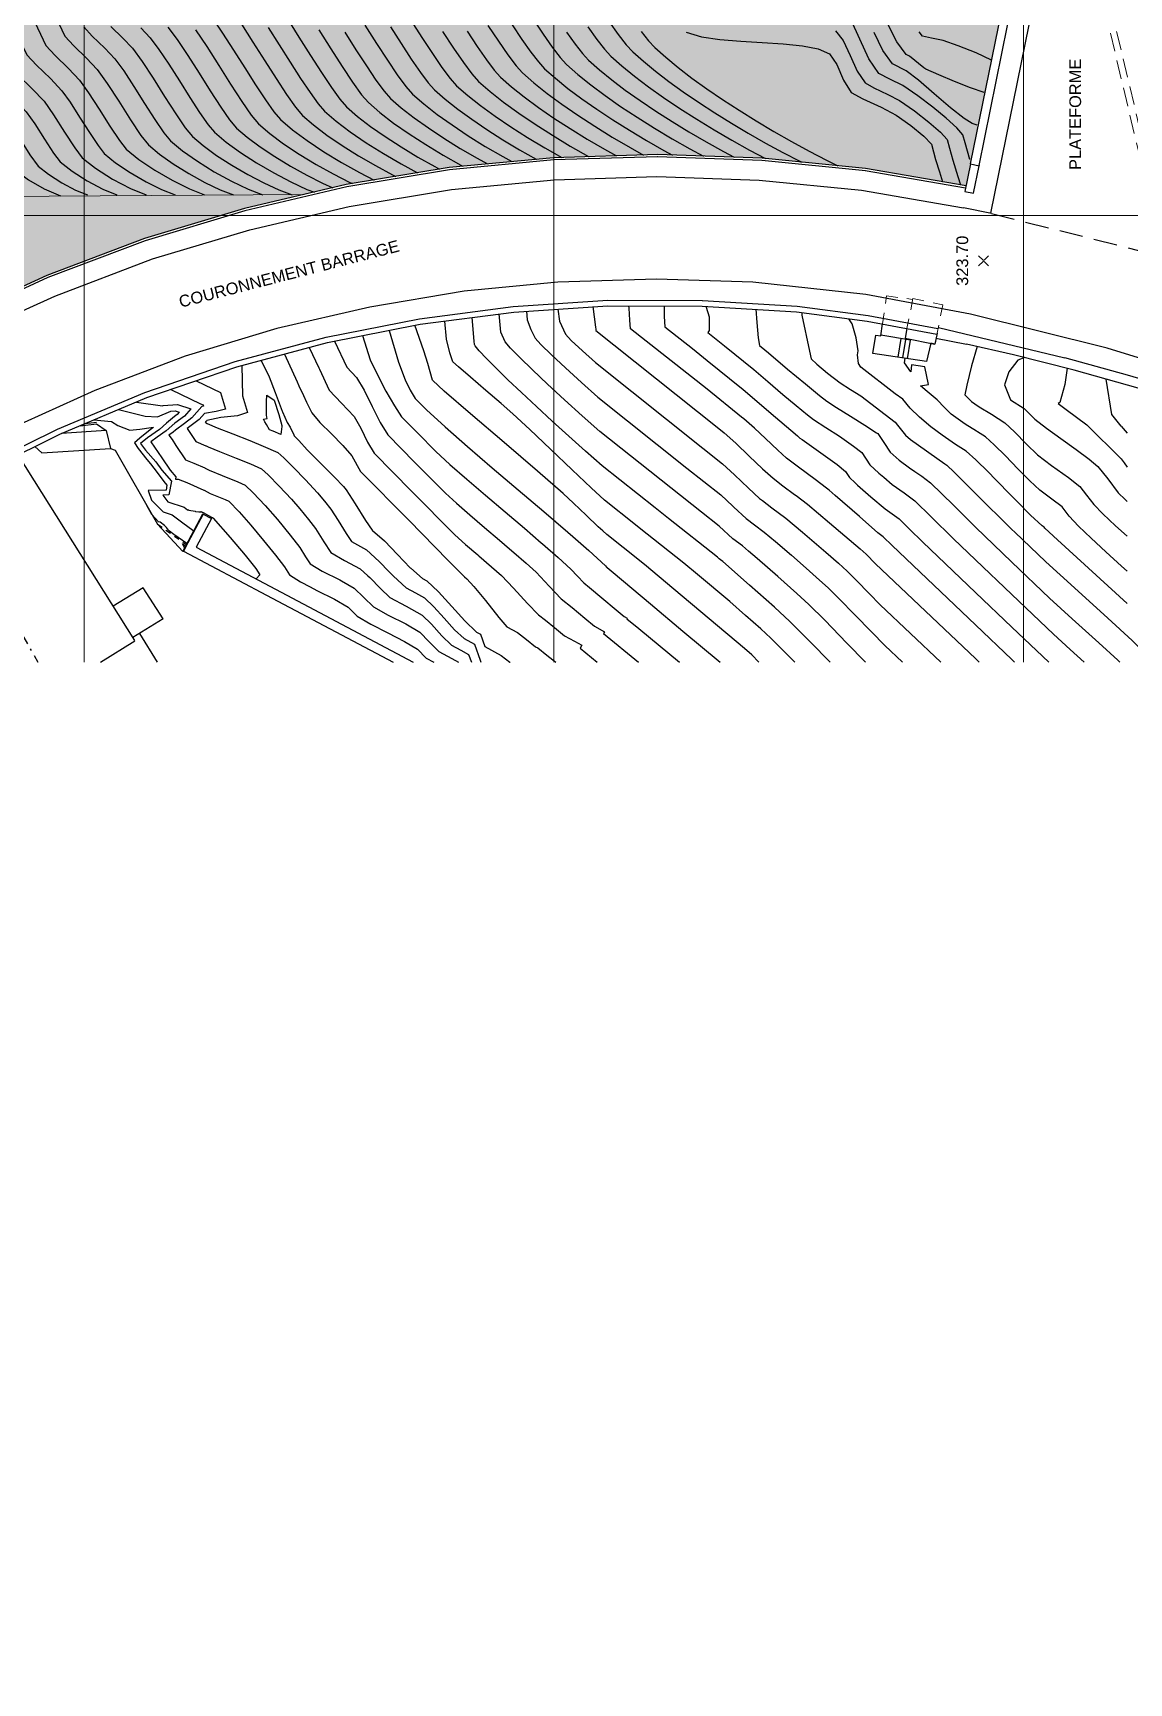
# Model space of a CAD drawing. Extents: x -3306 to 128006, y 43119 to 174431.
# Drawn here: x 62397.3 to 62455.6, y 108571.9 to 108659.7 of the extents above; entities that cross this region are included whole.
import ezdxf
from ezdxf.enums import TextEntityAlignment as Align

# ---------------------------------------------------------------- set-up
doc = ezdxf.new("R2010")
doc.units = 0
doc.header["$MEASUREMENT"] = 0
for name, pattern in [('DOT', [0.55, 0.3, -0.25]), ('TRATTEGGIATA', [0.75, 0.5, -0.25]), ('TRATTEGGIATA2', [0.375, 0.25, -0.125]), ('TRATTOPUNTO2', [0.5, 0.25, -0.125, 0, -0.125])]:
    doc.linetypes.add(name, pattern=pattern)
for name, color, linetype in [('assi', 6, 'TRATTOPUNTO2'), ('Bâti', 7, 'Continuous'), ('colore lago', 131, 'Continuous'), ('coordinate', 2, 'Continuous'), ('Couronnement', 7, 'Continuous'), ('curve livello 1m', 2, 'Continuous'), ('curve livello 5m', 7, 'Continuous'), ('LIN018CO', 6, 'Continuous'), ('LIN025CO', 7, 'Continuous'), ('LIN035CO', 1, 'Continuous'), ('Per+Mod Surf', 7, 'Continuous'), ('Strade', 7, 'Continuous'), ('TalusHautBas', 7, 'Continuous'), ('TEXT035', 1, 'Continuous')]:
    doc.layers.add(name, color=color, linetype=linetype)
doc.layers.add('Colori bordi', color=5, linetype='Continuous', plot=False)
doc.styles.add('ARIAL', font='arial.ttf')

# ---------------------------------------------------------------- blocks, each defined once
blk = doc.blocks.new('quote')
at = {"layer": 'LIN018CO'}
for p, q in [((0.001, 0.001), (-0.001, -0.001)), ((0.001, -0.001), (-0.001, 0.001))]:
    blk.add_line(p, q, dxfattribs=at)
at = {"layer": 'LIN035CO'}
for p, q in [((-0.013, 0.013), (-0.106, 0.106)), ((0.106, 0.106), (0.013, 0.013)), ((-0.013, -0.013), (-0.106, -0.106)), ((0.106, -0.106), (0.013, -0.013))]:
    blk.add_line(p, q, dxfattribs=at)
at = {"layer": 'TEXT035', "style": 'ARIAL'}
blk.add_attdef('VALORE', text='', height=0.25, dxfattribs=at).set_placement((0, 0.33), align=Align.CENTER)

msp = doc.modelspace()

# ---------------------------------------------------------------- hatches: boundary and pattern name
at = {"layer": 'colore lago', "lineweight": 0}
msp.add_hatch(color=256, dxfattribs=at).paths.add_polyline_path([(62346.766, 108753.305), (62348.103, 108752.427), (62352.959, 108748.821), (62356.983, 108746.672), (62359.292, 108744.895), (62360.553, 108743.926), (62363.411, 108741.712), (62365.637, 108740.673), (62363.36, 108739.839), (62368.197, 108734.582), (62381.151, 108739.327), (62381.923, 108738.487), (62377.207, 108728.317), (62382.044, 108723.06), (62383.531, 108726.268), (62384.61, 108725.772), (62384.891, 108725.5), (62385.513, 108725.007), (62386.29, 108724.44), (62387.153, 108723.834), (62388.028, 108723.224), (62388.845, 108722.646), (62389.533, 108722.136), (62390.061, 108721.586), (62390.416, 108721.182), (62391.046, 108720.467), (62391.593, 108719.84), (62392.228, 108719.121), (62392.561, 108718.731), (62392.862, 108718.087), (62393.16, 108717.245), (62394.064, 108714.455), (62394.378, 108713.747), (62394.823, 108713.14), (62395.432, 108712.426), (62396.026, 108711.854), (62396.545, 108710.804), (62395.703, 108710.571), (62400.102, 108704.942), (62413.395, 108708.628), (62414.097, 108707.729), (62408.577, 108697.972), (62412.975, 108692.343), (62413.775, 108693.757), (62413.775, 108692.195), (62414.821, 108690.222), (62415.316, 108689.288), (62415.726, 108688.514), (62415.989, 108688.018), (62416.308, 108687.414), (62417.091, 108686.877), (62417.986, 108686.309), (62418.762, 108685.857), (62419.277, 108685.61), (62419.98, 108685.523), (62420.747, 108685.436), (62421.269, 108685.254), (62422.042, 108684.935), (62422.834, 108684.575), (62423.302, 108684.318), (62424.281, 108683.305), (62425.656, 108681.875), (62426.449, 108681.066), (62427.156, 108680.351), (62427.673, 108679.833), (62427.895, 108679.62), (62428.432, 108679.384), (62429.04, 108678.92), (62429.869, 108678.212), (62430.484, 108677.629), (62430.843, 108677.243), (62431.218, 108676.364), (62431.557, 108675.296), (62431.913, 108674.527), (62432.355, 108674.247), (62432.858, 108673.942), (62433.455, 108673.231), (62434.097, 108672.326), (62434.701, 108671.601), (62435.197, 108671.28), (62435.685, 108671.01), (62436.144, 108670.755), (62436.707, 108670.388), (62437.492, 108669.855), (62438.358, 108669.253), (62439.162, 108668.678), (62440.078, 108667.996), (62441.13, 108667.19), (62442.002, 108666.501), (62442.908, 108665.758), (62443.789, 108665.021), (62444.562, 108664.359), (62445.144, 108663.844), (62445.453, 108663.547), (62446.014, 108662.665), (62446.501, 108661.941), (62447.153, 108661.7), (62448.876, 108661.081), (62447.183, 108652.749), (62446.943, 108651.566), (62441.595, 108652.495), (62436.09, 108653.04), (62430.527, 108653.236), (62424.984, 108653.069), (62419.433, 108652.547), (62413.953, 108651.637), (62408.529, 108650.359), (62403.21, 108648.764), (62398.021, 108646.797), (62392.955, 108644.487), (62388.067, 108641.873), (62383.347, 108638.914), (62379.143, 108635.919), (62374.987, 108632.528), (62370.912, 108628.752), (62368.501, 108626.219), (62346.766, 108626.219)])

# ---------------------------------------------------------------- linework, layer by layer
at = {"layer": 'assi', "ltscale": 2.5}
msp.add_line((62389.959, 108639.455), (62397.538, 108626.219), dxfattribs=at)
at = {"layer": 'Bâti', "linetype": 'Continuous'}
for p, q in [((62447.183, 108652.749), (62450.145, 108667.326)), ((62447.634, 108652.654), (62450.597, 108667.234)), ((62447.181, 108652.739), (62446.884, 108651.277)), ((62447.183, 108652.749), (62447.181, 108652.739)), ((62447.181, 108652.739), (62447.632, 108652.644)), ((62447.336, 108651.185), (62447.632, 108652.644)), ((62447.634, 108652.654), (62447.632, 108652.644)), ((62446.884, 108651.277), (62447.336, 108651.185)), ((62441.983, 108642.656), (62442.135, 108643.628)), ((62442.135, 108643.628), (62442.406, 108643.586)), ((62442.406, 108643.586), (62442.496, 108644.221)), ((62443.992, 108643.355), (62442.411, 108643.621)), ((62443.795, 108643.978), (62443.694, 108643.471)), ((62445.397, 108643.73), (62445.279, 108643.149)), ((62445.471, 108644.037), (62452.208, 108642.421)), ((62443.327, 108642.45), (62443.48, 108643.441)), ((62443.569, 108642.416), (62443.736, 108643.399)), ((62443.694, 108643.471), (62445.279, 108643.149)), ((62443.825, 108642.372), (62443.992, 108643.355)), ((62445.065, 108643.193), (62444.844, 108642.217)), ((62445.34, 108643.473), (62446.968, 108643.143)), ((62449.463, 108642.58), (62446.968, 108643.143)), ((62444.844, 108642.217), (62441.983, 108642.656)), ((62452.702, 108641.77), (62449.463, 108642.58)), ((62455.527, 108641.498), (62452.208, 108642.421)), ((62456.109, 108640.799), (62452.702, 108641.77)), ((62458.277, 108640.674), (62455.527, 108641.498)), ((62401.169, 108638.552), (62398.801, 108638.393)), ((62399.785, 108638.806), (62400.66, 108638.91)), ((62400.053, 108638.919), (62400.656, 108638.99)), ((62397.372, 108637.694), (62397.756, 108637.36)), ((62397.756, 108637.36), (62401.404, 108637.589)), ((62396.465, 108637.251), (62402.678, 108627.371)), ((62405.249, 108632.118), (62406.309, 108634.107)), ((62406.333, 108634.094), (62405.521, 108632.576)), ((62406.333, 108634.094), (62406.774, 108633.859)), ((62406.774, 108633.859), (62405.962, 108632.34)), ((62405.521, 108632.576), (62405.288, 108632.136)), ((62405.288, 108632.136), (62405.249, 108632.118)), ((62405.288, 108632.136), (62409.713, 108629.789)), ((62403.135, 108630.184), (62401.545, 108629.196)), ((62404.211, 108628.53), (62403.135, 108630.184)), ((62409.713, 108629.789), (62416.445, 108626.219)), ((62404.211, 108628.53), (62402.595, 108627.526)), ((62400.868, 108626.219), (62402.699, 108627.361)), ((62403.904, 108626.219), (62402.955, 108627.75))]:
    msp.add_line(p, q, dxfattribs=at)
at = {"layer": 'Colori bordi', "linetype": 'Continuous', "lineweight": 0, "flags": 128}
msp.add_lwpolyline([(62448.876, 108661.081), (62447.183, 108652.749), (62446.943, 108651.566), (62441.595, 108652.495), (62436.09, 108653.04), (62430.527, 108653.236), (62424.984, 108653.069), (62419.433, 108652.547), (62413.953, 108651.637), (62408.529, 108650.359), (62403.21, 108648.764), (62398.021, 108646.797), (62392.955, 108644.487), (62388.067, 108641.873), (62383.347, 108638.914), (62379.143, 108635.919), (62374.987, 108632.528), (62370.912, 108628.752), (62368.501, 108626.219), (62346.766, 108626.219), (62346.766, 108753.305)], dxfattribs=at)
at = {"layer": 'coordinate', "linetype": 'Continuous', "lineweight": 0}
for p, q in [((62425, 108762.986), (62425, 108626.219)), ((62450, 108762.986), (62450, 108626.219)), ((62400, 108729.257), (62400, 108626.219)), ((62346.766, 108650), (62490.266, 108650))]:
    msp.add_line(p, q, dxfattribs=at)
at = {"layer": 'Couronnement', "linetype": 'Continuous'}
for p, q in [((62419.433, 108652.547), (62413.953, 108651.637)), ((62419.444, 108652.428), (62413.973, 108651.519)), ((62424.984, 108653.069), (62419.433, 108652.547)), ((62424.995, 108652.95), (62419.444, 108652.428)), ((62430.527, 108653.236), (62424.984, 108653.069)), ((62430.531, 108653.116), (62424.988, 108652.949)), ((62436.074, 108652.921), (62430.523, 108653.117)), ((62436.09, 108653.04), (62430.527, 108653.236)), ((62441.583, 108652.376), (62436.074, 108652.921)), ((62441.595, 108652.495), (62436.09, 108653.04)), ((62446.943, 108651.566), (62441.595, 108652.495)), ((62413.953, 108651.637), (62408.529, 108650.359)), ((62419.561, 108651.385), (62425.024, 108651.9)), ((62425.024, 108651.9), (62430.475, 108652.07)), ((62430.475, 108652.07), (62435.927, 108651.881)), ((62435.927, 108651.881), (62441.384, 108651.345)), ((62446.919, 108651.449), (62441.575, 108652.377)), ((62413.981, 108651.52), (62408.555, 108650.242)), ((62414.098, 108650.472), (62419.561, 108651.385)), ((62441.384, 108651.345), (62446.8, 108650.405)), ((62408.529, 108650.359), (62403.21, 108648.764)), ((62408.555, 108650.242), (62403.244, 108648.649)), ((62408.817, 108649.228), (62414.098, 108650.472)), ((62448.291, 108650.104), (62446.8, 108650.405)), ((62403.639, 108647.68), (62408.817, 108649.228)), ((62403.21, 108648.764), (62398.021, 108646.797)), ((62403.253, 108648.652), (62398.064, 108646.685)), ((62398.435, 108645.708), (62403.639, 108647.68)), ((62398.021, 108646.797), (62392.955, 108644.487)), ((62398.064, 108646.685), (62393.005, 108644.378)), ((62425.217, 108646.445), (62420.232, 108645.96)), ((62430.464, 108646.612), (62425.217, 108646.445)), ((62435.588, 108646.437), (62430.464, 108646.612)), ((62441.599, 108645.783), (62435.588, 108646.437)), ((62393.495, 108643.455), (62398.435, 108645.708)), ((62420.232, 108645.96), (62415.21, 108645.122)), ((62422.838, 108645.153), (62427.868, 108645.493)), ((62427.868, 108645.493), (62432.889, 108645.475)), ((62432.906, 108645.474), (62437.954, 108645.169)), ((62447.171, 108644.735), (62441.599, 108645.783)), ((62415.21, 108645.122), (62410.252, 108643.974)), ((62412.886, 108643.525), (62417.844, 108644.499)), ((62417.844, 108644.499), (62422.838, 108645.153)), ((62417.892, 108644.203), (62422.868, 108644.854)), ((62422.868, 108644.854), (62427.878, 108645.193)), ((62427.878, 108645.193), (62432.888, 108645.175)), ((62432.888, 108645.175), (62437.918, 108644.871)), ((62437.918, 108644.871), (62441.684, 108644.373)), ((62437.954, 108645.169), (62441.723, 108644.67)), ((62441.739, 108644.667), (62445.446, 108643.973)), ((62410.252, 108643.974), (62405.384, 108642.503)), ((62412.954, 108643.233), (62417.892, 108644.203)), ((62441.684, 108644.373), (62445.387, 108643.68)), ((62408.032, 108642.218), (62412.886, 108643.525)), ((62408.12, 108641.931), (62412.954, 108643.233)), ((62405.384, 108642.503), (62400.566, 108640.675)), ((62403.236, 108640.58), (62408.032, 108642.218)), ((62403.343, 108640.299), (62408.12, 108641.931)), ((62400.566, 108640.675), (62395.868, 108638.544)), ((62398.58, 108638.626), (62403.236, 108640.58)), ((62398.705, 108638.353), (62403.343, 108640.299)), ((62394.085, 108636.402), (62398.58, 108638.626)), ((62394.227, 108636.138), (62398.705, 108638.353))]:
    msp.add_line(p, q, dxfattribs=at)
at = {"layer": 'curve livello 1m'}
for p, q in [((62433.165, 108642.279), (62434.994, 108640.805)), ((62443.175, 108640.497), (62441.346, 108641.923)), ((62454.696, 108639.395), (62454.406, 108641.285)), ((62434.994, 108639.267), (62433.165, 108640.756)), ((62441.346, 108640.393), (62443.175, 108638.986)), ((62455.193, 108638.786), (62454.696, 108639.395)), ((62455.193, 108637.041), (62453.364, 108638.844))]:
    msp.add_line(p, q, dxfattribs=at)
at = {"layer": 'curve livello 1m', "flags": 128}
for points in [[(62390.45, 108660.699), (62391.535, 108659.615), (62391.833, 108659.364), (62392.586, 108658.807), (62393.169, 108658.369), (62393.55, 108657.85), (62393.928, 108657.066), (62394.489, 108656.453), (62395.307, 108655.654), (62395.98, 108654.943), (62396.521, 108654.158), (62397.117, 108653.22), (62397.556, 108652.618), (62398.103, 108652.187), (62398.805, 108651.74), (62399.539, 108651.348), (62400.183, 108651.085)], [(62395.837, 108660.47), (62396.398, 108659.705), (62396.689, 108659.097), (62396.956, 108658.55), (62397.462, 108657.997), (62398.2, 108657.276), (62398.807, 108656.635), (62399.247, 108656.023), (62399.76, 108655.232), (62400.278, 108654.413), (62400.738, 108653.716), (62401.072, 108653.295), (62401.676, 108652.804), (62402.446, 108652.286), (62403.292, 108651.792), (62404.122, 108651.376), (62404.846, 108651.091)], [(62397.348, 108660.324), (62397.669, 108659.65), (62397.965, 108659.044), (62398.453, 108658.511), (62399.164, 108657.817), (62399.749, 108657.199), (62400.234, 108656.525), (62400.799, 108655.654), (62401.37, 108654.751), (62401.876, 108653.985), (62402.244, 108653.52), (62402.909, 108652.98), (62403.758, 108652.409), (62404.689, 108651.865), (62405.603, 108651.407), (62406.401, 108651.093)], [(62410.818, 108660.452), (62411.435, 108659.48), (62412.047, 108658.513), (62412.629, 108657.603), (62413.158, 108656.807), (62413.611, 108656.18), (62413.963, 108655.775), (62414.546, 108655.271), (62415.24, 108654.737), (62416.023, 108654.189), (62416.869, 108653.641), (62417.755, 108653.105), (62418.657, 108652.597), (62418.916, 108652.461)], [(62417.379, 108660.403), (62417.977, 108659.465), (62418.536, 108658.609), (62419.041, 108657.871), (62419.475, 108657.29), (62419.822, 108656.902), (62420.414, 108656.384), (62421.105, 108655.839), (62421.879, 108655.278), (62422.718, 108654.709), (62423.605, 108654.144), (62424.523, 108653.593), (62425.423, 108653.082)], [(62423.897, 108660.444), (62424.435, 108659.639), (62424.919, 108658.951), (62425.338, 108658.405), (62425.681, 108658.03), (62426.279, 108657.502), (62426.966, 108656.949), (62427.73, 108656.38), (62428.557, 108655.801), (62429.435, 108655.219), (62430.35, 108654.643), (62431.291, 108654.08), (62432.244, 108653.538), (62432.96, 108653.15)], [(62389.783, 108659.837), (62390.904, 108658.718), (62391.154, 108658.507), (62391.789, 108658.037), (62392.28, 108657.668), (62392.6, 108657.232), (62392.919, 108656.571), (62393.313, 108656.125), (62393.913, 108655.532), (62394.546, 108654.91), (62395.037, 108654.379), (62395.5, 108653.708), (62396.009, 108652.907), (62396.385, 108652.393), (62397.042, 108651.896), (62397.873, 108651.41), (62398.744, 108651.033)], [(62394.948, 108659.769), (62395.449, 108659.087), (62395.708, 108658.544), (62395.947, 108658.055), (62396.471, 108657.482), (62397.235, 108656.735), (62397.864, 108656.071), (62398.372, 108655.353), (62398.957, 108654.437), (62399.505, 108653.587), (62399.9, 108653.069), (62400.605, 108652.512), (62401.512, 108651.935), (62402.46, 108651.429), (62403.292, 108651.089)], [(62398.65, 108660.203), (62398.975, 108659.539), (62399.444, 108659.026), (62400.128, 108658.358), (62400.691, 108657.763), (62401.221, 108657.027), (62401.838, 108656.076), (62402.461, 108655.09), (62403.014, 108654.253), (62403.416, 108653.746), (62404.005, 108653.258), (62404.745, 108652.74), (62405.573, 108652.227), (62406.426, 108651.758), (62407.241, 108651.368), (62407.955, 108651.095)], [(62401.426, 108660.056), (62402.056, 108659.439), (62402.576, 108658.891), (62403.082, 108658.198), (62403.67, 108657.305), (62404.284, 108656.335), (62404.873, 108655.412), (62405.383, 108654.658), (62405.76, 108654.197), (62406.337, 108653.711), (62407.051, 108653.195), (62407.857, 108652.675), (62408.708, 108652.179), (62409.557, 108651.732), (62410.357, 108651.364), (62411.064, 108651.099)], [(62403.021, 108659.98), (62403.518, 108659.455), (62403.977, 108658.834), (62404.506, 108658.042), (62405.068, 108657.162), (62405.627, 108656.277), (62406.148, 108655.47), (62406.595, 108654.824), (62406.931, 108654.422), (62407.55, 108653.902), (62408.316, 108653.349), (62409.18, 108652.791), (62410.092, 108652.259), (62411.002, 108651.78), (62411.861, 108651.385), (62412.256, 108651.237)], [(62404.46, 108660.019), (62404.95, 108659.356), (62405.514, 108658.511), (62406.114, 108657.572), (62406.711, 108656.627), (62407.267, 108655.765), (62407.744, 108655.076), (62408.103, 108654.648), (62408.672, 108654.164), (62409.365, 108653.651), (62410.149, 108653.128), (62410.987, 108652.617), (62411.844, 108652.139), (62412.684, 108651.713), (62413.234, 108651.467)], [(62405.923, 108659.879), (62406.523, 108658.98), (62407.161, 108657.981), (62407.795, 108656.977), (62408.387, 108656.061), (62408.894, 108655.329), (62409.275, 108654.873), (62409.879, 108654.359), (62410.617, 108653.814), (62411.45, 108653.258), (62412.341, 108652.715), (62413.252, 108652.206), (62414.145, 108651.753), (62414.283, 108651.692)], [(62408.367, 108660.184), (62408.984, 108659.226), (62409.612, 108658.233), (62410.22, 108657.276), (62410.777, 108656.425), (62411.254, 108655.751), (62411.619, 108655.324), (62412.211, 108654.815), (62412.925, 108654.276), (62413.731, 108653.724), (62414.6, 108653.177), (62415.5, 108652.651), (62416.404, 108652.164), (62416.586, 108652.074)], [(62409.797, 108660.002), (62410.384, 108659.077), (62410.966, 108658.156), (62411.521, 108657.29), (62412.025, 108656.532), (62412.456, 108655.935), (62412.791, 108655.55), (62413.415, 108655.014), (62414.167, 108654.446), (62415.015, 108653.865), (62415.929, 108653.288), (62416.878, 108652.735), (62417.746, 108652.267)], [(62412.486, 108659.883), (62413.127, 108658.869), (62413.737, 108657.916), (62414.291, 108657.082), (62414.766, 108656.424), (62415.135, 108656), (62415.746, 108655.472), (62416.474, 108654.913), (62417.293, 108654.339), (62418.18, 108653.764), (62419.109, 108653.203), (62420.054, 108652.67), (62420.158, 108652.615)], [(62414.939, 108660.132), (62415.559, 108659.155), (62416.142, 108658.253), (62416.669, 108657.471), (62417.122, 108656.855), (62417.478, 108656.451), (62418.079, 108655.928), (62418.787, 108655.377), (62419.582, 108654.81), (62420.444, 108654.238), (62421.351, 108653.673), (62422.284, 108653.128), (62422.773, 108652.861)], [(62416.301, 108660.042), (62416.876, 108659.14), (62417.414, 108658.317), (62417.9, 108657.608), (62418.317, 108657.05), (62418.65, 108656.677), (62419.219, 108656.179), (62419.884, 108655.655), (62420.628, 108655.115), (62421.434, 108654.569), (62422.287, 108654.025), (62423.169, 108653.495), (62424.065, 108652.987), (62424.072, 108652.983)], [(62419.078, 108659.789), (62419.659, 108658.9), (62420.183, 108658.134), (62420.634, 108657.531), (62420.994, 108657.128), (62421.609, 108656.59), (62422.327, 108656.024), (62423.131, 108655.44), (62424.002, 108654.85), (62424.923, 108654.263), (62425.877, 108653.69), (62426.844, 108653.141), (62426.873, 108653.126)], [(62421.492, 108660.108), (62422.05, 108659.263), (62422.553, 108658.539), (62422.987, 108657.967), (62423.338, 108657.579), (62423.943, 108657.046), (62424.645, 108656.487), (62425.427, 108655.911), (62426.275, 108655.327), (62427.174, 108654.742), (62428.108, 108654.167), (62429.063, 108653.609), (62429.779, 108653.213)], [(62422.783, 108660.141), (62423.303, 108659.362), (62423.772, 108658.695), (62424.178, 108658.167), (62424.51, 108657.804), (62425.088, 108657.294), (62425.753, 108656.759), (62426.492, 108656.208), (62427.292, 108655.647), (62428.141, 108655.085), (62429.027, 108654.527), (62429.937, 108653.983), (62430.859, 108653.458), (62431.321, 108653.208)], [(62425.678, 108659.754), (62426.132, 108659.116), (62426.527, 108658.609), (62426.853, 108658.255), (62427.426, 108657.747), (62428.08, 108657.217), (62428.805, 108656.671), (62429.589, 108656.114), (62430.421, 108655.553), (62431.292, 108654.996), (62432.189, 108654.447), (62433.103, 108653.913), (62434.022, 108653.401), (62434.605, 108653.092)], [(62427.948, 108660.299), (62428.431, 108659.621), (62428.85, 108659.082), (62429.197, 108658.706), (62429.765, 108658.201), (62430.41, 108657.674), (62431.121, 108657.132), (62431.89, 108656.579), (62432.707, 108656.021), (62433.563, 108655.464), (62434.448, 108654.912), (62435.352, 108654.373), (62436.266, 108653.85), (62437.181, 108653.351), (62438.087, 108652.88), (62438.181, 108652.833)], [(62429.642, 108659.79), (62430.038, 108659.287), (62430.369, 108658.931), (62430.954, 108658.412), (62431.617, 108657.869), (62432.35, 108657.311), (62433.142, 108656.742), (62433.983, 108656.167), (62434.864, 108655.593), (62435.775, 108655.026), (62436.705, 108654.47), (62437.647, 108653.933), (62438.588, 108653.418), (62439.521, 108652.933), (62440.112, 108652.642)], [(62432.046, 108659.743), (62432.851, 108659.509), (62433.842, 108659.359), (62434.948, 108659.264), (62436.096, 108659.196), (62437.213, 108659.125), (62438.23, 108659.021), (62439.072, 108658.857), (62439.668, 108658.603), (62439.668, 108658.603), (62440.055, 108658.036), (62440.423, 108657.202), (62440.831, 108656.541), (62440.831, 108656.541), (62441.447, 108656.194), (62442.415, 108655.752), (62443.228, 108655.333), (62443.228, 108655.333), (62444.007, 108654.777), (62444.699, 108654.208), (62445.097, 108653.795), (62445.324, 108652.981), (62445.324, 108652.981), (62445.525, 108652.312), (62445.688, 108651.784)], [(62440.001, 108659.816), (62440.396, 108659.302), (62440.766, 108658.503), (62441.144, 108657.668), (62441.563, 108657.047), (62441.563, 108657.047), (62442.037, 108656.781), (62442.781, 108656.441), (62443.406, 108656.118), (62443.406, 108656.118), (62444.196, 108655.565), (62444.961, 108654.969), (62445.579, 108654.428), (62445.934, 108654.038), (62445.934, 108654.038), (62446.062, 108653.583), (62446.242, 108652.937), (62446.242, 108652.937), (62446.5, 108652.076), (62446.642, 108651.619)], [(62447.526, 108654.794), (62447.275, 108654.895), (62446.842, 108655.154), (62446.111, 108655.732), (62445.249, 108656.473), (62444.413, 108657.188), (62443.761, 108657.689), (62443.761, 108657.689), (62443.027, 108658.059), (62442.514, 108658.771), (62442.047, 108659.739)], [(62447.897, 108656.54), (62447.182, 108656.789), (62446.331, 108657.12), (62445.489, 108657.472), (62444.801, 108657.789), (62444.801, 108657.789), (62444.695, 108657.853), (62443.939, 108658.475), (62443.759, 108658.566), (62443.255, 108659.232), (62442.792, 108660.133)], [(62448.304, 108658.267), (62447.471, 108658.642), (62446.53, 108659.017), (62445.716, 108659.302), (62445.716, 108659.302), (62445.104, 108659.43), (62444.629, 108659.54), (62444.439, 108659.769)], [(62431.099, 108633.871), (62430.386, 108634.434), (62427.576, 108636.674), (62426.691, 108637.45), (62425.798, 108638.245), (62424.917, 108639.043), (62424.069, 108639.822), (62423.274, 108640.565), (62422.552, 108641.252), (62421.924, 108641.864), (62421.409, 108642.381), (62421.029, 108642.786), (62420.804, 108643.057), (62420.804, 108643.057), (62420.772, 108643.128), (62420.757, 108643.305), (62420.646, 108644.563)], [(62432.86, 108634.207), (62431.233, 108635.492), (62427.456, 108638.504), (62426.511, 108639.335), (62425.567, 108640.185), (62424.668, 108641.012), (62423.859, 108641.775), (62423.183, 108642.432), (62422.685, 108642.941), (62422.409, 108643.261), (62422.409, 108643.261), (62422.175, 108643.783), (62422.09, 108644.752)], [(62423.537, 108644.899), (62423.578, 108644.438), (62423.769, 108643.921), (62424.013, 108643.465), (62424.31, 108643.134), (62424.871, 108642.58), (62425.615, 108641.878), (62426.464, 108641.104), (62427.336, 108640.333), (62432.081, 108636.55), (62433.891, 108635.12), (62434.528, 108634.525)], [(62427.076, 108645.15), (62427.22, 108644.057), (62427.235, 108643.941), (62427.239, 108643.866), (62428.202, 108643.11), (62433.776, 108638.665), (62434.073, 108638.431), (62434.679, 108637.879), (62435.4, 108637.191), (62436.107, 108636.517), (62436.671, 108636.008), (62437.185, 108635.614), (62437.81, 108635.152)], [(62433.165, 108640.756), (62429.074, 108643.967), (62429.044, 108644.429), (62429.011, 108645.066), (62429.011, 108645.066), (62428.995, 108645.189)], [(62430.879, 108645.182), (62430.877, 108644.62), (62430.908, 108644.067), (62432.387, 108642.906), (62433.165, 108642.279)], [(62433.091, 108645.163), (62433.111, 108645.118), (62433.264, 108644.598), (62433.266, 108643.867), (62433.195, 108643.772), (62434.082, 108643.057), (62435.647, 108641.795), (62436.384, 108641.164), (62437.191, 108640.471), (62437.9, 108639.877), (62438.502, 108639.379), (62438.817, 108639.127), (62439.472, 108638.71), (62440.2, 108638.25), (62440.95, 108637.717), (62441.387, 108637.374), (62441.82, 108636.725), (62442.297, 108636.278), (62442.559, 108636.058)], [(62438.192, 108644.835), (62438.207, 108644.68), (62438.616, 108642.769), (62438.706, 108642.363), (62438.991, 108642.082), (62439.562, 108641.61), (62440.248, 108641.089), (62440.799, 108640.739), (62441.346, 108640.393)], [(62441.346, 108641.923), (62441.215, 108642.125), (62441.172, 108642.581), (62441.203, 108642.787), (62441.09, 108643.487), (62440.873, 108644.222), (62440.873, 108644.222), (62440.709, 108644.502)], [(62416.24, 108643.879), (62416.736, 108642.18), (62417.078, 108641.249), (62417.351, 108640.701), (62417.621, 108640.255), (62417.901, 108639.972), (62418.222, 108639.646), (62419.212, 108638.746), (62420.404, 108637.704), (62421.726, 108636.571), (62423.106, 108635.398), (62424.471, 108634.238), (62425.747, 108633.141), (62426.02, 108632.902)], [(62429.339, 108633.535), (62427.697, 108634.845), (62426.98, 108635.5), (62425.967, 108636.461), (62424.825, 108637.554), (62423.719, 108638.606), (62422.815, 108639.445), (62422.815, 108639.445), (62422.191, 108639.991), (62421.379, 108640.686), (62420.56, 108641.383), (62419.917, 108641.937), (62419.631, 108642.203), (62419.631, 108642.203), (62419.46, 108642.681), (62419.287, 108643.414), (62419.287, 108643.414), (62419.202, 108644.374)], [(62411.985, 108642.972), (62412.488, 108641.889), (62412.522, 108641.82), (62413.045, 108640.705), (62413.691, 108640.01), (62414.369, 108639.288), (62414.72, 108638.678), (62415.088, 108637.938), (62415.431, 108637.346), (62417.43, 108635.321), (62419.733, 108632.989), (62420.3, 108632.484), (62420.946, 108631.933)], [(62413.326, 108643.306), (62413.974, 108641.925), (62414.491, 108641.372), (62414.899, 108640.689), (62415.332, 108639.828), (62415.763, 108638.975), (62416.161, 108638.315), (62417.587, 108636.871), (62419.229, 108635.208), (62419.811, 108634.681), (62420.521, 108634.064), (62421.303, 108633.396), (62422.102, 108632.717), (62422.641, 108632.257)], [(62414.812, 108643.598), (62415.232, 108642.32), (62415.61, 108641.516), (62416.065, 108640.648), (62416.518, 108639.857), (62416.891, 108639.285), (62417.744, 108638.422), (62418.726, 108637.427), (62419.471, 108636.749), (62420.369, 108635.964), (62421.365, 108635.11), (62422.405, 108634.227), (62423.433, 108633.353), (62424.333, 108632.58)], [(62447.541, 108643.014), (62447.239, 108641.99), (62446.984, 108640.961), (62446.882, 108640.442), (62447.223, 108640.095), (62447.405, 108639.965), (62447.645, 108639.817)], [(62408.399, 108642.006), (62408.432, 108640.4), (62408.703, 108639.516), (62408.165, 108639.326), (62407.269, 108639.245), (62406.529, 108639.076), (62406.504, 108639.048), (62406.447, 108639.004), (62406.489, 108638.944), (62406.537, 108638.923), (62406.537, 108638.923), (62406.547, 108638.917), (62407.078, 108638.696), (62407.912, 108638.368), (62408.811, 108638.016), (62409.534, 108637.722), (62410.312, 108637.371), (62410.629, 108637.093), (62411.15, 108636.577), (62411.779, 108635.923), (62412.416, 108635.232), (62412.798, 108634.784), (62413.127, 108634.366), (62413.514, 108633.767), (62413.946, 108633.061), (62414.229, 108632.647), (62415.026, 108632.206), (62415.707, 108631.58), (62416.232, 108631.033)], [(62409.422, 108642.282), (62409.854, 108641.412), (62410.172, 108640.571), (62410.534, 108639.581), (62410.557, 108639.535), (62410.81, 108638.976), (62410.96, 108638.733), (62411.165, 108638.312), (62411.187, 108638.265), (62411.419, 108638.011), (62411.878, 108637.526), (62412.543, 108636.849), (62413.319, 108636.066), (62413.802, 108635.569), (62413.947, 108635.392), (62414.432, 108634.643), (62414.972, 108633.76), (62415.327, 108633.242), (62415.353, 108633.227), (62415.978, 108632.672), (62416.681, 108631.948), (62417.36, 108631.249)], [(62447.559, 108638.474), (62447.495, 108638.514), (62446.892, 108638.888), (62446.892, 108638.888), (62446.142, 108639.421), (62445.795, 108639.773), (62445.401, 108640.176), (62445.401, 108640.176), (62444.877, 108640.619), (62444.518, 108640.932), (62444.518, 108640.932), (62444.938, 108641), (62444.75, 108641.931), (62444.039, 108642.046), (62444.001, 108641.671), (62443.665, 108642.151), (62443.701, 108642.392), (62443.701, 108642.392)], [(62452.325, 108641.864), (62452.196, 108640.997), (62451.932, 108640.046), (62451.846, 108639.987), (62452.278, 108639.661), (62453.364, 108638.844)], [(62405.961, 108641.193), (62407.25, 108640.576), (62407.524, 108639.681), (62407.02, 108639.561), (62406.397, 108639.453), (62406.115, 108639.138), (62405.481, 108638.652), (62405.945, 108637.97), (62406.481, 108637.74), (62406.487, 108637.737), (62406.603, 108637.674), (62407.196, 108637.431), (62408.09, 108637.081), (62408.856, 108636.773), (62409.443, 108636.508), (62409.799, 108636.185), (62410.387, 108635.587), (62411.029, 108634.894), (62411.474, 108634.38), (62411.947, 108633.805), (62412.306, 108633.34), (62412.763, 108632.619), (62413.132, 108632.053), (62413.866, 108631.639), (62414.699, 108631.185), (62415.099, 108630.817)], [(62404.61, 108640.732), (62406.186, 108639.978), (62406.326, 108639.911), (62406.346, 108639.846), (62406.264, 108639.83), (62405.727, 108639.228), (62405.34, 108638.93), (62404.87, 108638.572), (62404.742, 108638.461), (62404.515, 108638.3), (62404.676, 108638.063), (62404.888, 108637.751), (62405.401, 108636.997), (62405.84, 108636.805), (62406.425, 108636.558), (62406.437, 108636.551), (62406.659, 108636.431), (62407.353, 108636.152), (62408.177, 108635.824), (62408.573, 108635.645), (62409, 108635.241), (62409.643, 108634.557), (62410.284, 108633.815), (62410.967, 108632.985), (62411.486, 108632.315), (62411.789, 108631.835), (62412.035, 108631.458), (62412.673, 108631.068), (62413.602, 108630.606), (62413.699, 108630.55)], [(62434.994, 108640.805), (62435.057, 108640.754), (62436.444, 108639.565), (62437.963, 108638.26), (62438.102, 108638.145), (62438.219, 108638.071), (62439.218, 108637.368), (62440.074, 108636.736), (62440.531, 108636.364), (62440.739, 108636.051), (62441.032, 108635.767)], [(62447.465, 108636.995), (62446.946, 108637.457), (62446.946, 108637.457), (62446.379, 108637.811), (62445.677, 108638.31), (62445.062, 108638.747), (62444.471, 108639.257), (62443.959, 108639.746), (62443.959, 108639.746), (62443.58, 108640.213), (62443.175, 108640.497)], [(62401.829, 108639.664), (62403.252, 108639.31), (62403.897, 108639.284), (62404.614, 108639.576), (62404.841, 108639.589), (62405.05, 108639.521), (62404.949, 108639.408), (62404.8, 108639.293), (62404.385, 108638.933), (62404.004, 108638.604), (62403.378, 108638.159), (62403.004, 108637.852), (62403.266, 108637.501), (62403.817, 108636.877), (62404.142, 108636.441), (62404.645, 108635.86), (62404.499, 108635.122), (62404.193, 108635.112), (62404.451, 108634.752), (62405.323, 108634.468), (62405.504, 108634.332), (62405.518, 108634.329), (62405.555, 108634.323), (62405.58, 108634.318), (62405.902, 108634.254), (62405.905, 108634.253), (62405.909, 108634.253), (62405.934, 108634.248), (62406.097, 108634.215), (62406.107, 108634.216), (62406.177, 108634.218), (62406.21, 108634.219), (62406.221, 108634.232), (62406.313, 108634.192), (62406.336, 108634.18), (62406.77, 108633.946), (62406.821, 108633.925), (62406.834, 108633.919), (62406.871, 108633.882), (62407.779, 108632.849), (62408.572, 108631.909), (62409.133, 108631.202), (62409.345, 108630.871), (62409.345, 108630.871), (62409.159, 108630.647)], [(62439.515, 108635.477), (62438.905, 108635.94), (62438.023, 108636.592), (62437.386, 108637.081), (62437.386, 108637.081), (62436.929, 108637.5), (62436.261, 108638.132), (62435.683, 108638.669), (62435.683, 108638.669), (62435.111, 108639.167), (62434.994, 108639.267)], [(62447.645, 108639.817), (62448.296, 108639.413), (62449.01, 108638.963), (62449.517, 108638.483), (62450.167, 108637.817), (62450.74, 108637.263), (62451.492, 108636.69), (62452.39, 108636.047), (62453.006, 108635.562), (62453.358, 108635.108), (62453.738, 108634.61), (62454.222, 108634.119), (62454.894, 108633.485), (62455.523, 108632.918)], [(62400.515, 108639.113), (62401.46, 108639.029), (62401.794, 108638.812), (62402.44, 108638.561), (62402.971, 108638.628), (62403.564, 108638.712), (62403.631, 108638.702), (62403.699, 108638.73), (62403.636, 108638.675), (62403.61, 108638.657), (62402.969, 108638.15), (62402.674, 108637.887), (62402.876, 108637.589), (62403.33, 108637.008), (62403.536, 108636.774), (62403.882, 108636.311), (62404.233, 108635.838), (62404.408, 108635.637), (62404.358, 108635.38), (62403.4, 108635.35), (62403.579, 108634.85), (62404.206, 108634.223), (62404.686, 108634.066), (62405.248, 108633.642), (62405.782, 108633.248), (62405.782, 108633.248), (62405.843, 108633.236)], [(62443.175, 108638.986), (62443.301, 108638.832), (62443.724, 108638.306), (62443.981, 108638.073), (62445.806, 108636.777), (62445.866, 108636.734), (62445.914, 108636.704), (62445.919, 108636.7)], [(62455.523, 108631.06), (62455.215, 108631.331), (62454.385, 108632.085), (62453.604, 108632.816), (62452.933, 108633.467), (62452.433, 108633.985), (62452.433, 108633.985), (62452.051, 108634.482), (62451.5, 108634.9), (62450.868, 108635.37), (62450.868, 108635.37), (62450.33, 108635.874), (62449.692, 108636.518), (62449.035, 108637.195), (62448.437, 108637.795), (62447.978, 108638.21), (62447.978, 108638.21), (62447.559, 108638.474)], [(62455.193, 108638.786), (62455.523, 108638.404)], [(62445.919, 108636.7), (62446.301, 108636.324), (62447.443, 108635.198)], [(62448.496, 108635.962), (62448.133, 108636.335), (62447.465, 108636.995)], [(62455.193, 108637.041), (62455.362, 108636.827), (62455.523, 108636.6)], [(62441.032, 108635.767), (62441.168, 108635.636), (62441.868, 108635.02), (62442.631, 108634.389), (62443.374, 108633.853), (62443.914, 108633.321), (62444.642, 108632.601), (62447.443, 108629.934)], [(62442.559, 108636.058), (62443.01, 108635.679), (62443.639, 108635.227), (62444.215, 108634.809), (62445.091, 108633.948), (62446.272, 108632.78), (62447.443, 108631.665)], [(62448.496, 108635.962), (62449.383, 108635.052)], [(62437.81, 108635.152), (62437.895, 108635.088), (62438.498, 108634.631), (62439.68, 108633.642), (62441.306, 108632.247), (62441.624, 108631.964), (62442.12, 108631.46), (62447.443, 108626.414)], [(62447.443, 108628.203), (62443.013, 108632.422), (62443.013, 108632.422), (62442.533, 108632.896), (62442.252, 108633.099), (62441.263, 108633.966), (62439.978, 108635.097), (62439.653, 108635.373), (62439.515, 108635.477)], [(62447.443, 108635.198), (62449.383, 108633.284)], [(62455.523, 108629.347), (62451.815, 108632.727), (62451.129, 108633.359), (62451.097, 108633.401), (62450.996, 108633.477), (62450.38, 108634.048), (62449.655, 108634.773), (62449.383, 108635.052)], [(62405.463, 108632.529), (62404.782, 108633.022), (62404.539, 108633.201), (62404.496, 108633.249), (62404.376, 108633.384), (62404.305, 108633.464), (62404.278, 108633.493), (62404.049, 108633.664), (62403.961, 108633.693), (62403.6, 108634.087), (62403.337, 108634.566)], [(62441.592, 108626.219), (62440.603, 108627.234), (62439.417, 108628.45), (62438.579, 108629.285), (62438.579, 108629.285), (62437.941, 108629.867), (62436.918, 108630.776), (62435.817, 108631.741), (62435.817, 108631.741), (62435.364, 108632.13), (62435.034, 108632.405), (62435.034, 108632.405), (62434.525, 108632.79), (62433.8, 108633.465), (62432.86, 108634.207)], [(62434.528, 108634.525), (62434.58, 108634.476), (62435.24, 108633.862), (62435.689, 108633.523), (62436.189, 108633.147), (62436.803, 108632.634), (62437.647, 108631.91), (62438.423, 108631.229), (62439.144, 108630.588), (62439.594, 108630.178), (62440.185, 108629.589), (62441.021, 108628.732), (62441.902, 108627.828), (62442.626, 108627.099), (62443.554, 108626.219)], [(62437.833, 108626.219), (62436.548, 108627.5), (62436.548, 108627.5), (62436.014, 108627.988), (62435.204, 108628.708), (62434.362, 108629.443), (62434.362, 108629.443), (62432.645, 108630.886), (62431.928, 108631.489), (62429.538, 108633.376), (62429.339, 108633.535)], [(62439.714, 108626.219), (62438.649, 108627.31), (62437.563, 108628.392), (62437.563, 108628.392), (62436.737, 108629.145), (62435.413, 108630.323), (62433.988, 108631.572), (62433.988, 108631.572), (62433.88, 108631.664), (62433.809, 108631.717), (62433.71, 108631.81), (62431.099, 108633.871)], [(62449.383, 108633.284), (62449.53, 108633.139), (62451.191, 108631.557), (62452.708, 108630.17), (62454.488, 108628.559), (62455.778, 108627.375), (62456.407, 108626.757), (62456.945, 108626.219)], [(62405.343, 108632.298), (62405.234, 108632.512), (62405.395, 108632.399)], [(62422.641, 108632.257), (62422.864, 108632.066), (62423.533, 108631.482), (62424.055, 108631.003), (62424.744, 108630.27), (62425.386, 108629.592), (62425.969, 108629.131), (62426.648, 108628.56), (62427.16, 108628.134), (62427.699, 108627.841), (62427.644, 108627.749), (62429.51, 108626.219)], [(62424.333, 108632.58), (62424.395, 108632.527), (62425.235, 108631.788), (62425.9, 108631.175), (62426.261, 108630.791), (62426.597, 108630.436), (62426.902, 108630.195), (62427.559, 108629.645), (62428.316, 108629.005), (62428.744, 108628.653), (62428.911, 108628.562), (62428.894, 108628.534), (62429.527, 108628.014), (62431.681, 108626.219)], [(62426.02, 108632.902), (62426.863, 108632.16), (62427.746, 108631.346), (62427.808, 108631.281), (62427.835, 108631.26), (62428.154, 108630.993), (62430.144, 108629.318), (62431.864, 108627.873), (62433.848, 108626.219)], [(62420.946, 108631.933), (62421.003, 108631.885), (62421.689, 108631.298), (62422.209, 108630.831), (62422.854, 108630.156), (62423.592, 108629.35), (62424.176, 108628.747), (62424.551, 108628.449), (62425.036, 108628.066), (62425.575, 108627.615), (62426.106, 108627.336), (62426.488, 108627.12), (62426.393, 108626.965), (62427.304, 108626.219)], [(62447.443, 108631.665), (62449.383, 108629.817)], [(62413.699, 108630.55), (62414.373, 108630.164), (62414.889, 108629.666), (62415.405, 108629.17), (62416.178, 108628.723), (62417.118, 108628.256), (62417.866, 108627.818), (62418.371, 108627.301), (62418.874, 108626.785), (62419.569, 108626.417), (62419.922, 108626.219)], [(62415.099, 108630.817), (62415.206, 108630.719), (62415.767, 108630.135), (62416.272, 108629.671), (62417.14, 108629.196), (62417.989, 108628.728), (62418.493, 108628.238), (62419.044, 108627.62), (62419.546, 108627.132), (62420.046, 108626.868), (62420.464, 108626.633), (62420.611, 108626.219)], [(62416.232, 108631.033), (62416.461, 108630.795), (62417.139, 108630.172), (62417.631, 108629.903), (62418.112, 108629.638), (62418.612, 108629.17), (62419.166, 108628.557), (62419.72, 108627.944), (62420.219, 108627.479), (62420.777, 108627.175), (62421.079, 108626.325), (62421.117, 108626.219)], [(62417.36, 108631.249), (62417.383, 108631.225), (62418.007, 108630.673), (62418.234, 108630.548), (62418.865, 108629.958), (62419.564, 108629.185), (62420.262, 108628.412), (62420.891, 108627.826), (62421.09, 108627.717), (62421.326, 108627.053), (62422.205, 108626.582), (62422.661, 108626.226), (62422.674, 108626.219)], [(62447.443, 108629.934), (62449.383, 108628.086)], [(62449.383, 108629.817), (62451.594, 108627.711), (62452.482, 108626.899), (62453.234, 108626.219)], [(62447.443, 108628.203), (62449.383, 108626.355)], [(62449.383, 108628.086), (62451.343, 108626.219)], [(62447.443, 108626.414), (62447.648, 108626.219)], [(62449.525, 108626.219), (62449.383, 108626.355)]]:
    msp.add_lwpolyline(points, dxfattribs=at)
msp.add_lwpolyline([(62410.529, 108638.757), (62410.471, 108638.331), (62410.068, 108638.513), (62409.866, 108638.594), (62409.703, 108638.876), (62409.622, 108639.015), (62409.583, 108639.084), (62409.543, 108639.153), (62409.737, 108639.192), (62409.716, 108639.261), (62409.714, 108639.36), (62409.714, 108640.098), (62409.722, 108640.436), (62409.722, 108640.436), (62410.11, 108640.168), (62410.363, 108639.41), (62410.361, 108639.406), (62410.364, 108639.403), (62410.366, 108639.395), (62410.516, 108638.817)], close=True, dxfattribs=at)
at = {"layer": 'curve livello 1m', "lineweight": 0}
msp.add_circle((62350, 108775), 65655.947, dxfattribs=at)
at = {"layer": 'curve livello 5m', "flags": 128}
for points in [[(62406.822, 108660.507), (62407.367, 108659.701), (62407.952, 108658.794), (62408.546, 108657.854), (62409.122, 108656.947), (62409.65, 108656.141), (62410.101, 108655.503), (62410.447, 108655.099), (62411.087, 108654.554), (62411.868, 108653.976), (62412.75, 108653.388), (62413.694, 108652.812), (62414.659, 108652.273), (62415.431, 108651.882)], [(62447.138, 108652.97), (62447.136, 108652.976), (62446.896, 108653.858), (62446.772, 108654.281), (62446.772, 108654.281), (62446.445, 108654.655), (62445.886, 108655.167), (62445.172, 108655.755), (62444.379, 108656.354), (62443.583, 108656.904), (62443.583, 108656.904), (62442.88, 108657.251), (62442.295, 108657.553), (62442.295, 108657.553), (62441.769, 108658.332), (62441.295, 108659.38), (62440.83, 108660.384)], [(62392.511, 108660.222), (62393.384, 108659.576), (62394.058, 108659.069), (62394.499, 108658.469), (62394.728, 108657.99), (62394.938, 108657.56), (62395.48, 108656.967), (62396.271, 108656.195), (62396.922, 108655.507), (62397.372, 108654.87), (62397.891, 108654.057), (62398.377, 108653.303), (62398.728, 108652.844), (62399.354, 108652.35), (62400.158, 108651.837), (62401, 108651.389), (62401.738, 108651.087)], [(62399.984, 108660.034), (62400.435, 108659.541), (62401.092, 108658.898), (62401.633, 108658.327), (62402.104, 108657.684), (62402.649, 108656.855), (62403.219, 108655.955), (62403.765, 108655.099), (62404.238, 108654.399), (62404.588, 108653.971), (62405.226, 108653.442), (62406.028, 108652.88), (62406.926, 108652.325), (62407.851, 108651.816), (62408.735, 108651.393), (62409.509, 108651.097)], [(62413.874, 108659.752), (62414.467, 108658.816), (62415.026, 108657.952), (62415.531, 108657.203), (62415.965, 108656.613), (62416.306, 108656.226), (62416.882, 108655.725), (62417.56, 108655.197), (62418.322, 108654.653), (62419.148, 108654.105), (62420.017, 108653.564), (62420.911, 108653.042), (62421.466, 108652.738)], [(62420.384, 108659.795), (62420.923, 108658.979), (62421.408, 108658.28), (62421.827, 108657.728), (62422.166, 108657.353), (62422.75, 108656.839), (62423.428, 108656.3), (62424.183, 108655.744), (62425.001, 108655.179), (62425.869, 108654.615), (62426.771, 108654.059), (62427.693, 108653.521), (62428.328, 108653.17)], [(62426.813, 108660.026), (62427.282, 108659.368), (62427.689, 108658.845), (62428.025, 108658.481), (62428.616, 108657.957), (62429.291, 108657.41), (62430.038, 108656.846), (62430.846, 108656.272), (62431.705, 108655.694), (62432.603, 108655.119), (62433.528, 108654.553), (62434.471, 108654.002), (62435.419, 108653.474), (62436.273, 108653.022)], [(62425.209, 108645.012), (62425.303, 108644.372), (62425.618, 108643.67), (62425.929, 108643.342), (62426.521, 108642.784), (62427.216, 108642.163), (62427.216, 108642.163), (62432.928, 108637.607), (62433.982, 108636.775), (62434.62, 108636.188), (62435.355, 108635.484), (62435.955, 108634.935), (62435.955, 108634.935), (62436.1, 108634.826)], [(62435.76, 108645.001), (62435.799, 108644.29), (62435.876, 108643.476), (62435.95, 108643.068), (62435.95, 108643.068), (62436.237, 108642.837), (62436.418, 108642.682), (62437.442, 108641.823), (62438.4, 108641.028), (62439.145, 108640.416), (62439.533, 108640.108), (62439.533, 108640.108), (62440.05, 108639.767), (62440.787, 108639.31), (62441.559, 108638.832), (62442.181, 108638.43), (62442.181, 108638.43), (62442.243, 108638.384), (62442.565, 108637.906), (62442.9, 108637.399), (62442.9, 108637.399), (62443.389, 108636.97), (62443.933, 108636.572), (62444.215, 108636.374)], [(62427.61, 108633.205), (62427.366, 108633.43), (62426.728, 108634.039), (62426.054, 108634.681), (62425.5, 108635.198), (62424.136, 108636.392), (62422.36, 108637.91), (62420.57, 108639.434), (62419.163, 108640.646), (62418.538, 108641.227), (62418.285, 108642.116), (62418.072, 108642.782), (62417.61, 108644.148)], [(62410.661, 108642.615), (62411.33, 108641.135), (62411.435, 108640.927), (62411.671, 108640.419), (62411.843, 108640.066), (62412.116, 108639.485), (62412.55, 108638.973), (62413.157, 108638.365), (62413.776, 108637.748), (62414.248, 108637.204), (62414.248, 108637.204), (62414.701, 108636.376), (62417.273, 108633.771), (62419.383, 108631.635)], [(62450.074, 108642.427), (62449.697, 108642.296), (62449.223, 108641.669), (62448.983, 108640.975), (62448.983, 108640.975), (62449.299, 108640.18), (62450.042, 108639.716), (62450.611, 108639.156), (62451.218, 108638.679), (62451.992, 108638.116), (62452.798, 108637.541), (62453.5, 108637.025), (62453.961, 108636.643), (62453.961, 108636.643), (62454.48, 108635.972), (62455.042, 108635.236), (62455.042, 108635.236), (62455.403, 108634.885), (62455.523, 108634.779)], [(62402.782, 108640.063), (62404.163, 108639.866), (62404.209, 108639.885), (62404.973, 108639.927), (62405.676, 108639.697), (62405.338, 108639.318), (62404.835, 108638.932), (62404.373, 108638.532), (62403.889, 108638.194), (62403.549, 108637.947), (62403.549, 108637.947), (62404.132, 108637.09), (62404.579, 108636.434), (62404.882, 108636.084), (62404.857, 108635.958), (62404.951, 108635.961), (62404.979, 108635.962), (62404.99, 108635.962), (62404.995, 108635.962), (62404.998, 108635.963), (62404.999, 108635.964), (62405.464, 108635.788), (62406.369, 108635.375), (62406.369, 108635.375), (62406.386, 108635.366), (62406.714, 108635.189), (62407.499, 108634.874), (62407.704, 108634.782), (62408.257, 108634.22), (62408.87, 108633.516), (62409.551, 108632.702), (62410.187, 108631.913), (62410.665, 108631.289), (62410.665, 108631.289), (62410.938, 108630.864), (62411.515, 108630.489), (62412.023, 108630.23)], [(62444.215, 108636.374), (62444.579, 108636.12), (62445.055, 108635.766), (62445.055, 108635.766), (62446.268, 108634.574), (62447.443, 108633.413)], [(62436.1, 108634.826), (62436.612, 108634.439), (62437.344, 108633.889), (62437.344, 108633.889), (62438.241, 108633.138), (62439.476, 108632.078), (62439.476, 108632.078), (62440.149, 108631.486), (62440.609, 108631.071), (62440.609, 108631.071), (62441.105, 108630.573), (62441.785, 108629.874), (62442.373, 108629.279), (62442.373, 108629.279), (62445.601, 108626.219)], [(62435.915, 108626.219), (62435.533, 108626.607), (62435.157, 108626.941), (62431.394, 108630.102), (62429.825, 108631.423), (62428.69, 108632.318), (62427.817, 108633.015), (62427.61, 108633.205)], [(62447.443, 108633.413), (62449.383, 108631.548)], [(62419.383, 108631.635), (62420.236, 108630.77), (62420.364, 108630.659), (62420.745, 108630.256), (62421.368, 108629.494), (62422.076, 108628.601), (62422.505, 108628.096), (62422.505, 108628.096), (62423.066, 108627.795), (62423.544, 108627.423), (62424.028, 108627.044), (62424.028, 108627.044), (62424.14, 108626.982), (62424.628, 108626.593), (62425.098, 108626.219)], [(62449.383, 108631.548), (62451.392, 108629.634), (62451.392, 108629.634), (62452.595, 108628.534), (62454.006, 108627.258), (62455.029, 108626.319), (62455.029, 108626.319), (62455.131, 108626.219)], [(62412.023, 108630.23), (62412.393, 108630.042), (62413.32, 108629.576), (62414.046, 108629.143), (62414.046, 108629.143), (62414.538, 108628.669), (62415.255, 108628.238), (62416.159, 108627.782), (62417.054, 108627.329), (62417.743, 108626.908), (62418.202, 108626.438), (62418.617, 108626.219)]]:
    msp.add_lwpolyline(points, dxfattribs=at)
at = {"layer": 'LIN025CO', "linetype": 'TRATTEGGIATA', "lineweight": 0, "ltscale": 2}
for p, q in [((62443.84, 108704.937), (62462.603, 108626.219)), ((62444.176, 108705.017), (62462.958, 108626.219))]:
    msp.add_line(p, q, dxfattribs=at)
at = {"layer": 'LIN025CO', "linetype": 'Continuous', "lineweight": 0}
msp.add_line((62385.493, 108650.953), (62411.719, 108651.111), dxfattribs=at)
at = {"layer": 'LIN025CO', "linetype": 'DOT', "lineweight": 0, "ltscale": 2}
for p, q in [((62442.496, 108644.221), (62442.707, 108645.714)), ((62442.707, 108645.714), (62444.097, 108645.528)), ((62444.111, 108645.567), (62443.795, 108643.978)), ((62444.111, 108645.567), (62445.704, 108645.243)), ((62445.704, 108645.243), (62445.397, 108643.73))]:
    msp.add_line(p, q, dxfattribs=at)
at = {"layer": 'Per+Mod Surf', "linetype": 'Continuous'}
for p, q in [((62441.983, 108642.656), (62442.135, 108643.628)), ((62442.135, 108643.628), (62442.406, 108643.586)), ((62445.065, 108643.193), (62444.844, 108642.217)), ((62445.279, 108643.149), (62445.065, 108643.193)), ((62445.353, 108643.462), (62445.279, 108643.149)), ((62444.844, 108642.217), (62441.983, 108642.656)), ((62400.66, 108638.91), (62401.169, 108638.552)), ((62401.169, 108638.552), (62401.404, 108637.589)), ((62401.404, 108637.589), (62401.655, 108637.495)), ((62401.655, 108637.495), (62403.906, 108633.574)), ((62406.309, 108634.107), (62406.333, 108634.094)), ((62406.333, 108634.094), (62406.774, 108633.859)), ((62403.906, 108633.574), (62405.249, 108632.118)), ((62406.774, 108633.859), (62405.962, 108632.34)), ((62405.962, 108632.34), (62410.493, 108629.938)), ((62410.493, 108629.938), (62417.507, 108626.219))]:
    msp.add_line(p, q, dxfattribs=at)
at = {"layer": 'Strade', "linetype": 'Continuous', "flags": 128}
for points in [[(62448.262, 108650.112), (62451.508, 108666.086)], [(62490.266, 108627.089), (62487.456, 108628.94), (62478.832, 108633.619), (62469.806, 108637.707), (62462.179, 108640.556), (62454.459, 108642.927), (62447.181, 108644.738)]]:
    msp.add_lwpolyline(points, dxfattribs=at)
at = {"layer": 'Strade', "color": 2, "linetype": 'TRATTEGGIATA2', "ltscale": 5, "flags": 128}
msp.add_lwpolyline([(62448.291, 108650.104), (62456.606, 108648.014), (62464.373, 108645.587), (62471.903, 108642.764), (62479.171, 108639.525), (62484.787, 108636.691), (62490.119, 108633.745)], dxfattribs=at)
at = {"layer": 'TalusHautBas', "linetype": 'DOT'}
msp.add_line((62403.906, 108633.574), (62405.436, 108632.478), dxfattribs=at)

# ---------------------------------------------------------------- block references
at = {"xscale": 2.5, "yscale": 2.5, "zscale": 2.5, "rotation": 90}
msp.add_blockref('quote', (62447.877, 108647.584), dxfattribs=at).add_auto_attribs({'VALORE': '323.70'})

# ---------------------------------------------------------------- texts
at = {"layer": 'coordinate', "color": 1, "style": 'ARIAL'}
msp.add_text('PLATEFORME', height=0.625, rotation=90, dxfattribs=at).set_placement((62453.064, 108652.418))
at = {"layer": 'TEXT035', "style": 'ARIAL'}
msp.add_text('COURONNEMENT BARRAGE', height=0.625, rotation=14.43842, dxfattribs=at).set_placement((62405.135, 108645.083))

doc.saveas('drawing.dxf')
